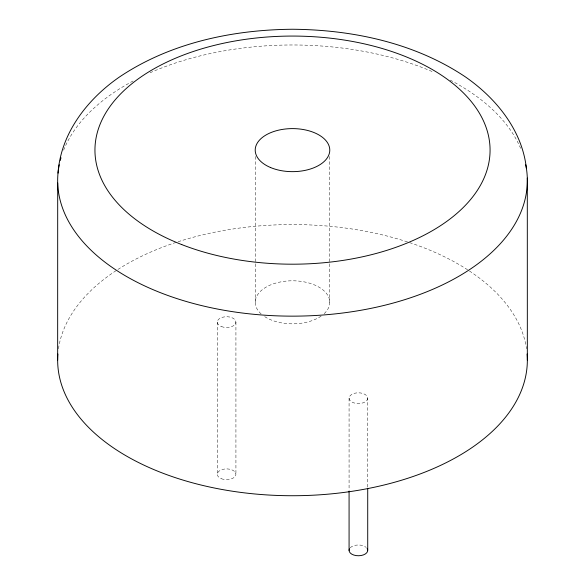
<?xml version="1.0" encoding="UTF-8"?>
<svg xmlns="http://www.w3.org/2000/svg" width="585" height="585" viewBox="0 0 585 585"><rect width="100%" height="100%" fill="white"/><g stroke="black" fill="none" stroke-linecap="round" stroke-linejoin="round"><path stroke-width="0.44" stroke-dasharray="2.92 2.19" d="M367.716 398.188A9.316 5.382 0 0 1 353.735 402.846A9.316 5.382 0 0 1 353.735 393.529A9.316 5.382 0 0 1 367.716 398.188L367.716 487.495M349.077 398.188L349.077 490.223M329.779 156.509L329.779 302.313M255.221 156.509L255.221 302.313M235.923 322.094L235.923 474.281M217.284 322.094L217.284 474.281M58.485 348.755A234.841 135.588 0 0 1 292.5 224.56A234.841 135.588 0 0 1 526.515 348.755M63.633 150.169A234.841 135.588 0 0 1 134.791 80.101M150.089 72.752A234.841 135.588 0 0 1 433.236 72.021M450.209 80.101A234.841 135.588 0 0 1 521.367 150.169M261.129 313.933A37.279 21.521 0 0 1 268.098 286.043A37.279 21.521 0 0 1 316.902 286.043A37.279 21.521 0 0 1 323.871 313.933M321.121 316.105A37.279 21.521 0 0 1 264.61 316.587M350.218 547.794A9.316 5.382 0 0 1 366.239 547.458M221.379 478.735A9.316 5.382 0 0 0 235.901 474.662A9.316 5.382 0 0 0 222.534 469.441A9.316 5.382 0 0 0 221.379 478.735M221.379 326.554A9.316 5.382 0 0 0 235.901 322.481A9.316 5.382 0 0 0 222.534 317.26A9.316 5.382 0 0 0 221.379 326.554"/><path stroke-width="0.88" d="M57.659 360.141L57.696 183.039M58.01 173.138C60.833 133.19 87.384 99.143 119.406 77.03C170.059 42.976 232.157 29.747 292.5 29.25C352.843 29.747 414.941 42.976 465.594 77.03C496.153 98.309 522.127 130.162 526.368 168.202M527.304 178.089L527.341 360.141M367.716 488.402L367.716 550.368M349.077 491.137L349.077 550.368M527.107 354.005A234.841 135.588 0 0 1 292.5 495.729A234.841 135.588 0 0 1 57.893 354.005M525.74 164.758A234.841 135.588 0 0 1 292.5 316.149A234.841 135.588 0 0 1 59.261 164.758M60.27 160.4A234.841 135.588 0 0 1 60.994 157.796M367.131 548.489A9.316 5.382 0 0 1 358.729 555.75A9.316 5.382 0 0 1 349.457 548.854M181.76 244.589A197.569 114.068 0 0 0 489.565 158.264A197.569 114.068 0 0 0 206.176 47.531A197.569 114.068 0 0 0 181.76 244.589M270.628 167.559A37.279 21.521 0 0 0 329.574 152.356A37.279 21.521 0 0 0 277.297 130.477A37.279 21.521 0 0 0 270.628 167.559"/></g></svg>
